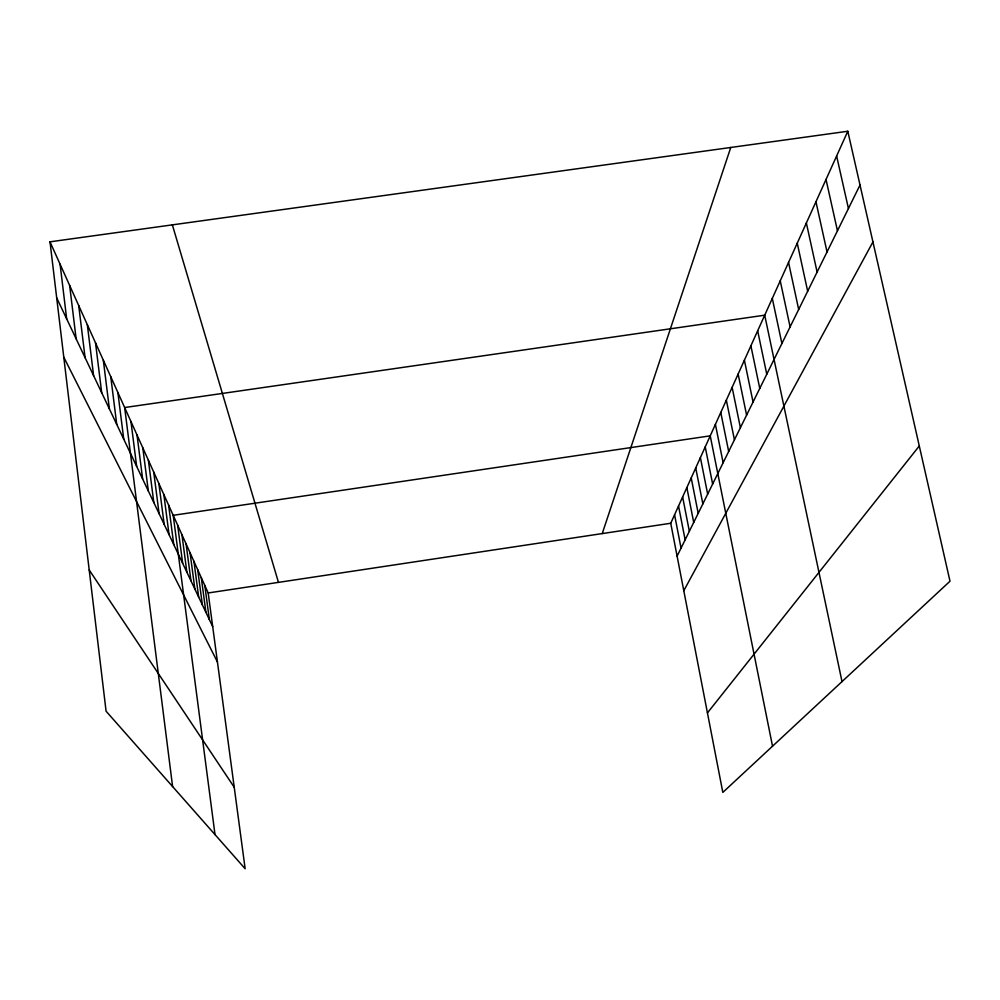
<?xml version="1.0" encoding="UTF-8"?>
<svg xmlns="http://www.w3.org/2000/svg" width="1000" height="1000" viewBox="0 0 1000 1000"><rect width="100%" height="100%" fill="white"/><g stroke="black" fill="none" stroke-linecap="round" stroke-linejoin="round"><path stroke-width="1.5" d="M602.238 533.575L730.763 147.475M847.8 131.25L950 581.213L722.825 792.412L670.738 523.263L847.8 131.25L50 241.825L106.075 711.188L245.15 868.75L208.188 592.962L50 241.825M677.1 556.138L860.013 185.037M683.787 590.7L872.938 241.938M707.438 712.9L919.287 445.988M208.188 592.962L670.738 523.263M89.213 569.975L234.225 787.25M63.775 357.15L217.45 662.038M56.7 297.863L212.7 626.638M172.35 224.862L278.463 582.362M836.625 155.988L848.438 208.525M826.025 179.462L837.463 230.8M815.95 201.762L827.038 251.962M806.363 222.975L817.113 272.075M797.25 243.175L807.675 291.225M788.55 262.438L798.688 309.475M780.238 280.825L790.1 326.887M772.3 298.387L781.9 343.525M842.013 681.612L764.712 315.188L124.663 407.537L172.6 786.562M757.663 330.812L766.762 374.225M750.888 345.8L759.762 388.413M744.388 360.188L753.05 402.038M738.138 374.025L746.6 415.125M732.125 387.337L740.4 427.713M726.338 400.138L734.425 439.825M720.775 412.475L728.675 451.488M715.4 424.363L723.138 462.725M772.525 746.2L710.225 435.838L173.212 515.312L215.012 834.6M705.225 446.9L712.638 484.025M700.387 457.587L707.663 494.125M695.725 467.925L702.85 503.888M691.213 477.912L698.2 513.312M686.85 487.562L693.7 522.438M682.625 496.925L689.35 531.275M678.538 505.975L685.138 539.825M674.575 514.75L681.05 548.112M204.8 585.425L209.363 619.6M201.287 577.638L205.912 612.337M197.675 569.612L202.362 604.837M193.938 561.312L198.675 597.087M190.062 552.725L194.875 589.062M186.075 543.85L190.95 580.775M181.938 534.675L186.875 572.2M177.65 525.163L182.662 563.312M168.612 505.1L173.762 544.562M163.837 494.5L169.062 534.65M158.875 483.5L164.175 524.362M153.737 472.075L159.1 513.675M148.375 460.2L153.825 502.562M142.812 447.825L148.338 491M137.012 434.95L142.625 478.95M130.963 421.538L136.662 466.388M117.875 392.475L123.75 439.162M110.763 376.712L116.737 424.387M103.325 360.188L109.388 408.913M95.525 342.863L101.688 392.675M87.325 324.675L93.6 375.625M78.713 305.562L85.087 357.688M69.65 285.438L76.125 338.8M60.087 264.212L66.675 318.888"/></g></svg>
